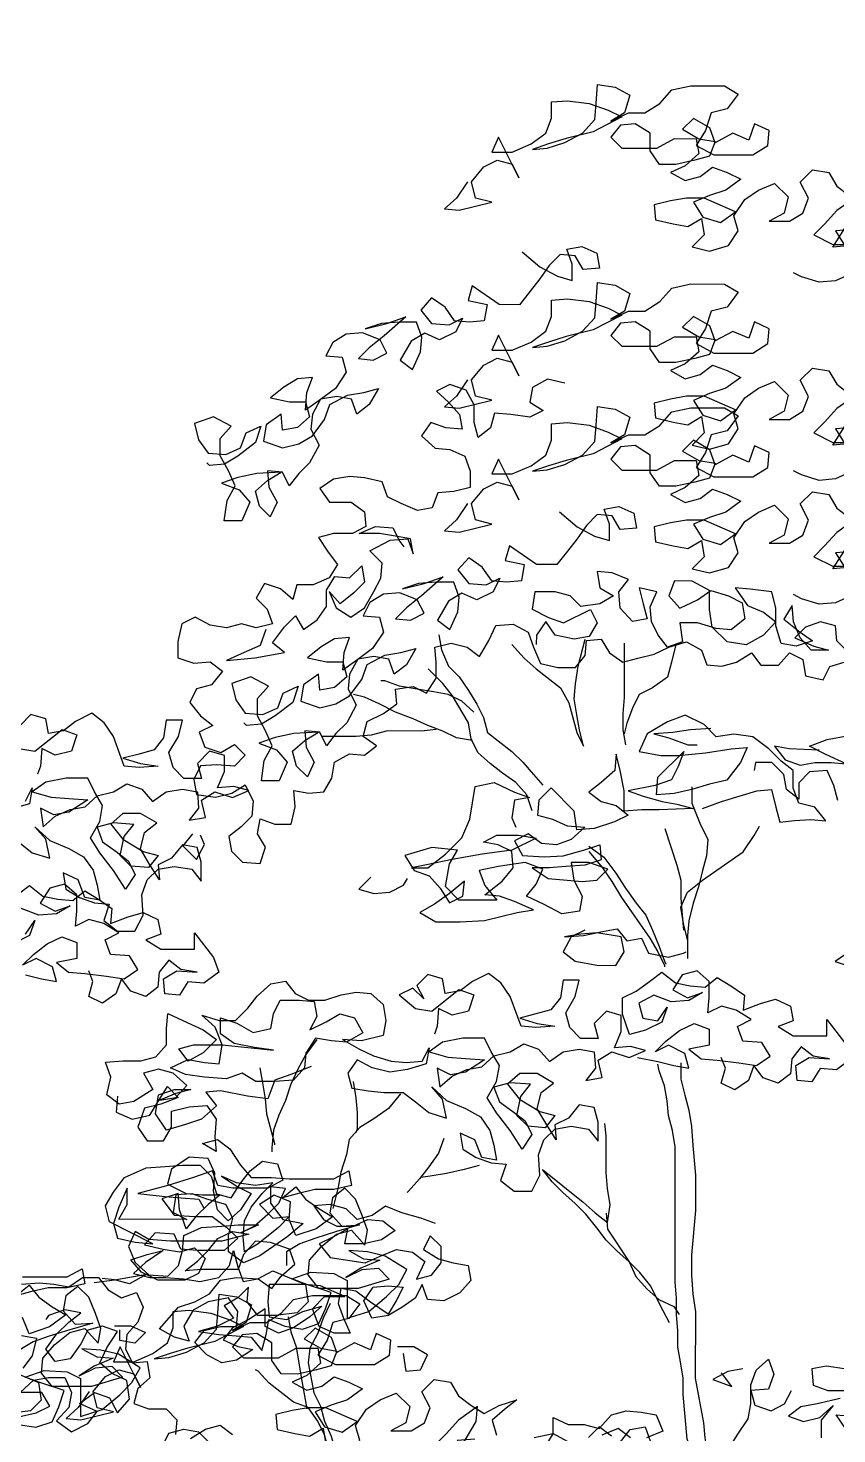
# Model space of a CAD drawing. Header units: inches. Extents: x 350994 to 353538, y 1581369 to 1583842.
# Drawn here: x 351499.309 to 351500.282, y 1583583.236 to 1583584.928 of the extents above; entities that cross this region are included whole.
import ezdxf

# ---------------------------------------------------------------- set-up
doc = ezdxf.new("R2010")
doc.units = ezdxf.units.IN
doc.header["$MEASUREMENT"] = 0
doc.linetypes.add('1', pattern=[0])
doc.layers.add('FOREST', color=96, linetype='Continuous')
doc.layers.add('TREE', color=81, linetype='1')

# ---------------------------------------------------------------- blocks, each defined once
blk = doc.blocks.new('TREE_4')
at = {"color": 94}
for points in [[(-470, 8776.1), (-493.2, 8741.5), (-519.3, 8718.4), (-487.5, 8715.4), (-418, 8732.7), (-452.7, 8741.4), (-461.4, 8776.1), (-435.3, 8807.9), (-406.4, 8822.4), (-374.6, 8813.6), (-360.2, 8784.7), (-403.5, 8871.5), (-417.9, 8839.7), (-374.6, 8839.7), (-334.1, 8857), (-302.3, 8880.1), (-290.7, 8911.9), (-290.6, 8946.6), (-255.9, 8949.4), (-209.7, 8943.6), (-169.2, 8929.1), (-140.3, 8914.6), (-201.1, 8882.9), (-258.9, 8868.5), (-296.5, 8856.9), (-331.2, 8845.4), (-299.4, 8848.3), (-261.8, 8859.8), (-224.2, 8880), (-198.1, 8908.9), (-195.2, 8943.6), (-192.3, 8984.1), (-154.7, 8978.3), (-122.9, 8960.9), (-134.5, 8923.3), (-163.5, 8906), (-125.8, 8923.3), (-91.2, 8923.3), (-59.3, 8943.5), (-33.3, 8972.4), (7.2, 8981), (79.5, 8980.9), (108.4, 8963.6), (85.2, 8931.8), (50.5, 8923.1), (38.9, 8885.6), (18.7, 8853.8), (56.2, 8833.5), (140.1, 8833.4), (171.9, 8853.6), (174.8, 8885.4), (143, 8899.9), (131.4, 8865.2), (96.7, 8879.7), (59.1, 8859.5), (47.6, 8891.3), (12.9, 8911.6), (-10.2, 8888.5), (24.4, 8868.2), (59.1, 8862.4), (47.5, 8830.6), (15.7, 8822), (-24.8, 8813.3), (-59.4, 8813.4), (-79.7, 8842.3), (-79.6, 8879.9), (-111.4, 8900.1), (-143.2, 8897.3), (-163.5, 8871.3), (-140.4, 8848.1), (-65.2, 8848.1), (-27.6, 8868.3), (18.7, 8868.2), (24.4, 8836.4), (-4.5, 8810.4), (-36.3, 8796), (-4.5, 8778.6), (27.3, 8787.3), (53.3, 8807.5), (85.1, 8795.9), (114, 8781.4), (82.2, 8758.3), (47.5, 8746.8), (12.8, 8732.3), (33, 8700.5), (70.5, 8688.9), (102.4, 8712), (35.9, 8741), (-1.7, 8741), (-36.4, 8735.3), (-71.1, 8726.6), (-68.2, 8694.8), (-30.7, 8686.1), (1.1, 8680.3), (30.1, 8697.6), (35.8, 8662.9), (9.8, 8636.9), (47.4, 8628.2), (87.8, 8639.7), (108.1, 8671.5), (99.5, 8703.3), (122.6, 8738), (151.6, 8758.2), (186.3, 8772.7), (215.2, 8743.7), (206.5, 8709), (174.6, 8691.7), (218, 8691.7), (246.9, 8709), (258.5, 8740.8), (241.2, 8775.5), (267.3, 8801.5), (301.9, 8795.7), (319.3, 8766.8), (345.3, 8746.5), (374.2, 8729.1), (406, 8746.4), (443.6, 8758), (417.5, 8737.7), (391.5, 8714.6), (400.1, 8682.8)], [(501.3, 8653.8), (521.6, 8685.6), (521.6, 8720.3), (553.4, 8705.8), (588.1, 8705.8), (619.9, 8697.1), (645.9, 8726), (677.8, 8734.6), (709.6, 8731.7), (741.4, 8725.9), (755.8, 8691.2), (721.1, 8676.8)], [(686.4, 8676.8), (660.4, 8697), (625.7, 8682.6)], [(353.9, 8674.2), (316.3, 8671.3), (336.5, 8639.5)], [(342.3, 8639.5), (310.5, 8636.7), (336.5, 8677.1), (356.8, 8711.8), (359.7, 8743.6), (319.2, 8714.7), (293.2, 8685.8), (270, 8662.7), (310.5, 8642.4), (345.2, 8642.4)], [(348, 8578.8), (316.2, 8564.4), (281.5, 8561.5), (243.9, 8573.1), (226.6, 8581.8)], [(-352.9, 8626.4), (-315.4, 8594.5), (-277.8, 8574.3), (-246, 8565.6), (-246, 8600.3), (-257.5, 8632.1), (-225.7, 8637.8), (-193.9, 8623.3), (-188.2, 8591.5), (-222.9, 8588.7), (-240.2, 8617.6), (-272, 8620.5), (-295.1, 8597.4), (-315.4, 8568.5), (-335.7, 8542.5), (-358.8, 8513.6), (-402.2, 8513.7), (-460, 8554.2), (-468.7, 8522.4), (-428.2, 8513.7), (-434, 8479), (-465.8, 8476.1), (-497.6, 8479), (-517.8, 8508), (-546.7, 8528.2), (-569.9, 8502.2), (-546.8, 8473.3), (-509.2, 8470.4), (-480.3, 8484.8), (-494.8, 8455.9), (-529.5, 8438.6), (-561.3, 8453.1), (-590.2, 8435.8), (-613.4, 8395.3), (-587.4, 8375), (-570, 8412.6), (-567.1, 8444.4), (-578.6, 8476.2), (-616.2, 8476.3), (-653.8, 8473.4), (-688.5, 8461.9), (-642.2, 8473.4), (-601.7, 8487.8), (-648, 8447.4), (-679.8, 8421.4), (-703, 8398.3), (-671.2, 8395.4), (-642.3, 8409.8), (-656.7, 8438.7), (-694.3, 8453.2), (-729, 8450.3), (-757.9, 8433), (-772.4, 8404.1), (-737.7, 8401.2), (-729, 8369.4), (-752.2, 8334.7), (-786.9, 8308.7), (-815.9, 8288.5), (-812.9, 8326.1), (-801.3, 8357.9), (-833.1, 8355), (-862.1, 8337.7), (-891, 8314.6), (-850.5, 8305.9), (-815.8, 8305.9), (-807.2, 8274.1), (-833.2, 8250.9), (-865, 8245.2), (-867.9, 8279.9), (-899.7, 8256.8), (-905.5, 8222.1), (-865.1, 8207.6), (-830.4, 8216.2), (-801.4, 8233.6), (-775.4, 8268.2), (-763.8, 8300), (-726.2, 8320.2), (-691.5, 8326), (-659.7, 8334.6), (-680, 8300), (-706, 8279.7), (-717.5, 8311.6), (-749.3, 8317.4), (-784, 8311.6), (-801.4, 8279.8), (-804.3, 8248), (-787, 8213.3), (-807.3, 8175.7), (-830.4, 8152.6), (-850.7, 8126.6), (-865.1, 8155.6), (-896.9, 8158.5), (-894.1, 8123.8), (-876.8, 8092), (-891.2, 8060.2), (-914.3, 8083.3), (-923, 8115.1), (-896.9, 8138.2), (-868, 8155.6), (-920.1, 8152.7), (-960.6, 8144.1), (-995.3, 8132.5), (-957.7, 8118.1), (-934.6, 8092), (-952, 8051.6), (-989.5, 8051.6), (-983.7, 8095), (-966.3, 8126.7), (-980.8, 8158.6), (-998.1, 8190.4), (-998.1, 8228), (-974.9, 8254), (-1012.5, 8274.2), (-1053, 8259.8), (-1044.3, 8225.1), (-1024.1, 8196.2), (-986.5, 8193.3), (-954.7, 8207.7), (-943.1, 8239.5), (-911.3, 8253.9), (-922.9, 8219.2), (-960.5, 8190.3), (-989.4, 8173), (-1021.2, 8170.2), (-1027, 8175.9)], [(-470, 8353), (-493.2, 8318.3), (-519.3, 8295.2), (-487.5, 8292.3), (-418, 8309.5), (-452.7, 8318.2), (-461.4, 8352.9), (-435.3, 8384.7), (-406.4, 8399.2), (-374.6, 8390.5), (-360.2, 8361.5), (-403.5, 8448.3), (-417.9, 8416.5), (-374.6, 8416.5), (-334.1, 8433.8), (-302.3, 8456.9), (-290.7, 8488.7), (-290.6, 8523.4), (-255.9, 8526.2), (-209.7, 8520.4), (-169.2, 8505.9), (-140.3, 8491.4), (-201.1, 8459.7), (-258.9, 8445.3), (-296.5, 8433.8), (-331.2, 8422.2), (-299.4, 8425.1), (-261.8, 8436.6), (-224.2, 8456.8), (-198.1, 8485.7), (-195.2, 8520.4), (-192.3, 8560.9), (-154.7, 8555.1), (-122.9, 8537.7), (-134.5, 8500.1), (-163.5, 8482.8), (-125.8, 8500.1), (-91.2, 8500.1), (-59.3, 8520.3), (-33.3, 8549.2), (7.2, 8557.8), (79.5, 8557.7), (108.4, 8540.4), (85.2, 8508.6), (50.5, 8499.9), (38.9, 8462.4), (18.7, 8430.6), (56.2, 8410.3), (140.1, 8410.2), (171.9, 8430.4), (174.8, 8462.2), (143, 8476.7), (131.4, 8442), (96.7, 8456.5), (59.1, 8436.3), (47.6, 8468.1), (12.9, 8488.4), (-10.2, 8465.3), (24.4, 8445), (59.1, 8439.2), (47.5, 8407.4), (15.7, 8398.8), (-24.8, 8390.1), (-59.4, 8390.2), (-79.7, 8419.1), (-79.6, 8456.7), (-111.4, 8477), (-143.2, 8474.1), (-163.5, 8448.1), (-140.4, 8424.9), (-65.2, 8424.9), (-27.6, 8445.1), (18.7, 8445), (24.4, 8413.2), (-4.5, 8387.2), (-36.3, 8372.8), (-4.5, 8355.4), (27.3, 8364.1), (53.3, 8384.3), (85.1, 8372.7), (114, 8358.2), (82.2, 8335.1), (47.5, 8323.6), (12.8, 8309.1), (33, 8277.3), (70.5, 8265.7), (102.4, 8288.8), (35.9, 8317.8), (-1.7, 8317.8), (-36.4, 8312.1), (-71.1, 8303.4), (-68.2, 8271.6), (-30.7, 8262.9), (1.1, 8257.1), (30.1, 8274.4), (35.8, 8239.7), (9.8, 8213.7), (47.4, 8205), (87.8, 8216.6), (108.1, 8248.3), (99.5, 8280.2), (122.6, 8314.8), (151.6, 8335), (186.3, 8349.5), (215.2, 8320.5), (206.5, 8285.8), (174.6, 8268.5), (218, 8268.5), (246.9, 8285.8), (258.5, 8317.6), (241.2, 8352.3), (267.3, 8378.3), (301.9, 8372.5), (319.3, 8343.6), (345.3, 8323.3)], [(353.9, 8251), (316.3, 8248.1), (336.5, 8216.3)], [(342.3, 8216.3), (310.5, 8213.5), (336.5, 8253.9)], [(359.7, 8320.4), (319.2, 8291.5), (293.2, 8262.6), (270, 8239.5), (310.5, 8219.2), (345.2, 8219.2)], [(348, 8155.6), (316.2, 8141.2), (281.5, 8138.3), (243.9, 8149.9), (226.6, 8158.6)], [(-261.6, 8345.6), (-299.2, 8354.3), (-331, 8337), (-336.9, 8305.2), (-308, 8287.8), (-336.9, 8273.4), (-377.4, 8279.2), (-412, 8282.1), (-420.7, 8250.3), (-446.8, 8230.1), (-455.4, 8261.9), (-455.4, 8299.5), (-472.7, 8331.3), (-507.4, 8342.9), (-536.3, 8328.5), (-510.3, 8305.3), (-487.2, 8279.3), (-481.5, 8247.5), (-516.2, 8250.4), (-548, 8262), (-568.2, 8233.1), (-539.3, 8207.1), (-507.5, 8204.1), (-475.7, 8189.7), (-464.2, 8157.8), (-464.2, 8123.2), (-498.9, 8114.5), (-533.6, 8111.7), (-545.2, 8079.9), (-577, 8074.1), (-611.7, 8088.6), (-640.6, 8103.1), (-652.2, 8134.9), (-689.7, 8143.6), (-721.5, 8146.5), (-756.2, 8140.8), (-785.2, 8120.6), (-765, 8091.6), (-718.7, 8091.6), (-689.8, 8071.3), (-686.9, 8039.5), (-715.9, 8025.1), (-756.3, 8025.1), (-788.2, 8016.5), (-767.9, 7984.6), (-747.7, 7958.6), (-765.1, 7929.7), (-799.8, 7915.3), (-834.5, 7915.3), (-843.2, 7883.5), (-869.2, 7906.7), (-903.9, 7918.3), (-921.3, 7886.5), (-898.2, 7863.3), (-886.6, 7831.5), (-921.3, 7822.9), (-953.1, 7831.6), (-984.9, 7822.9), (-1019.6, 7828.7), (-1051.4, 7846.1), (-1080.3, 7831.7), (-1089.1, 7794.1), (-1089.1, 7759.4), (-1054.4, 7747.8), (-1019.7, 7750.7), (-993.7, 7730.4), (-1016.9, 7701.5), (-1048.7, 7692.9), (-1063.2, 7664), (-1040, 7635), (-1014, 7614.8), (-1043, 7600.4), (-1031.4, 7568.5), (-996.8, 7556.9), (-967.8, 7574.3), (-944.7, 7551.1), (-967.9, 7528), (-1005.4, 7530.9), (-1040.1, 7528.1), (-1054.6, 7499.2), (-1048.9, 7467.4), (-1008.4, 7461.5), (-973.7, 7470.2), (-944.8, 7487.5), (-927.5, 7452.8), (-930.4, 7421), (-953.5, 7397.9), (-979.6, 7377.7), (-973.8, 7345.9), (-950.7, 7322.7), (-913.1, 7319.8), (-901.5, 7354.5), (-918.8, 7383.4), (-913, 7415.2), (-881.2, 7403.6), (-846.5, 7403.6), (-837.8, 7441.1), (-840.7, 7475.8), (-808.9, 7470), (-777.1, 7472.9), (-759.7, 7501.8), (-753.9, 7536.5), (-722.1, 7553.8), (-690.3, 7550.9), (-664.2, 7571.1), (-693.1, 7591.4), (-684.4, 7623.2), (-649.7, 7640.5), (-620.8, 7660.7), (-623.6, 7692.5), (-586.1, 7698.2), (-557.2, 7683.8), (-536.9, 7715.5), (-536.9, 7750.2), (-539.7, 7782), (-505, 7790.7), (-470.3, 7782), (-444.3, 7761.7), (-424.1, 7796.4), (-409.6, 7828.2), (-372, 7831), (-340.2, 7813.7), (-328.7, 7781.9), (-314.2, 7747.1), (-276.7, 7738.4), (-239.1, 7738.4), (-218.8, 7764.4), (-215.9, 7796.2), (-184.1, 7799.1), (-166.8, 7770.1), (-137.9, 7749.9), (-106, 7758.5), (-71.3, 7767.2), (-39.5, 7781.6), (-1.9, 7793.1), (29.9, 7775.7), (41.4, 7743.9), (73.2, 7741), (105, 7749.7), (136.8, 7769.9), (157, 7743.8), (194.6, 7743.8), (217.8, 7769.8), (246.7, 7755.3), (252.4, 7720.6), (290, 7711.9), (304.5, 7740.8), (342.1, 7752.3)], [(342.1, 7772.6), (319, 7795.7), (316.1, 7827.5), (284.4, 7836.2), (252.5, 7824.7), (229.4, 7801.6), (269.8, 7784.2), (301.6, 7775.5), (264.1, 7775.5), (240.9, 7801.6), (226.5, 7836.3), (223.7, 7871), (206.3, 7842.1), (238.1, 7816), (267, 7795.8), (232.3, 7784.2), (200.5, 7790), (188.9, 7827.6), (189, 7865.2), (180.3, 7899.9), (134.1, 7905.8), (102.3, 7908.7), (128.3, 7871.1), (162.9, 7856.6), (188.9, 7836.3), (162.9, 7807.4), (125.3, 7787.2), (84.8, 7793), (53, 7824.9), (47.3, 7862.5), (47.3, 7902.9), (9.8, 7923.2), (-27.8, 7923.3), (-39.4, 7891.5), (-16.3, 7865.4), (21.3, 7882.7), (50.2, 7902.9), (87.8, 7891.3), (116.7, 7876.9), (122.4, 7842.2), (93.5, 7819.1), (61.7, 7822), (21.2, 7833.6), (-16.3, 7833.6), (-10.6, 7793.1), (-42.4, 7781.6), (-62.6, 7807.6), (-77.1, 7836.6), (-79.9, 7868.4), (-65.4, 7900.2), (-103, 7908.9), (-94.4, 7874.2), (-85.7, 7842.3), (-117.5, 7836.6), (-143.5, 7865.5), (-146.4, 7900.2), (-126.1, 7926.2), (-160.8, 7940.7), (-192.6, 7943.6), (-186.9, 7908.9), (-158, 7891.6), (-186.9, 7874.2), (-227.4, 7868.5), (-250.5, 7891.7), (-282.3, 7900.4), (-325.7, 7900.4), (-331.5, 7862.8), (-296.8, 7845.4), (-265, 7833.8), (-207.1, 7862.7), (-192.7, 7833.8), (-210.1, 7804.9), (-241.9, 7799.1), (-282.4, 7807.8), (-302.6, 7836.8), (-322.8, 7807.9), (-322.9, 7787.6)], [(-470, 8088.5), (-493.2, 8053.8), (-519.3, 8030.7), (-487.5, 8027.8), (-418, 8045), (-452.7, 8053.8), (-461.4, 8088.5), (-435.3, 8120.2), (-406.4, 8134.7), (-374.6, 8126), (-360.2, 8097), (-403.5, 8183.8), (-417.9, 8152), (-374.6, 8152), (-334.1, 8169.3), (-302.3, 8192.4), (-290.7, 8224.2), (-290.6, 8258.9), (-255.9, 8261.7), (-209.7, 8255.9), (-169.2, 8241.4), (-140.3, 8226.9), (-201.1, 8195.2), (-258.9, 8180.8), (-296.5, 8169.3), (-331.2, 8157.7), (-299.4, 8160.6), (-261.8, 8172.1), (-224.2, 8192.3), (-198.1, 8221.2), (-195.2, 8255.9), (-192.3, 8296.4), (-154.7, 8290.6), (-122.9, 8273.2), (-134.5, 8235.6), (-163.5, 8218.3), (-125.8, 8235.6), (-91.2, 8235.6), (-59.3, 8255.8), (-33.3, 8284.7), (7.2, 8293.3), (79.5, 8293.2), (108.4, 8275.9), (85.2, 8244.1), (50.5, 8235.4), (38.9, 8197.9), (18.7, 8166.1), (56.2, 8145.8), (140.1, 8145.7), (171.9, 8165.9), (174.8, 8197.7), (143, 8212.2), (131.4, 8177.5), (96.7, 8192), (59.1, 8171.8), (47.6, 8203.6), (12.9, 8223.9), (-10.2, 8200.8), (24.4, 8180.5), (59.1, 8174.7), (47.5, 8142.9), (15.7, 8134.3), (-24.8, 8125.6), (-59.4, 8125.7), (-79.7, 8154.6), (-79.6, 8192.2), (-111.4, 8212.5), (-143.2, 8209.6), (-163.5, 8183.6), (-140.4, 8160.4), (-65.2, 8160.4), (-27.6, 8180.6), (18.7, 8180.5), (24.4, 8148.7), (-4.5, 8122.7), (-36.3, 8108.3), (-4.5, 8090.9), (27.3, 8099.6), (53.3, 8119.8), (85.1, 8108.2), (114, 8093.7), (82.2, 8070.6), (47.5, 8059.1), (12.8, 8044.7), (33, 8012.8), (70.5, 8001.2), (102.4, 8024.3), (35.9, 8053.3), (-1.7, 8053.3), (-36.4, 8047.6), (-71.1, 8038.9), (-68.2, 8007.1), (-30.7, 7998.4), (1.1, 7992.6), (30.1, 8009.9), (35.8, 7975.2), (9.8, 7949.2), (47.4, 7940.5), (87.8, 7952.1), (108.1, 7983.8), (99.5, 8015.7), (122.6, 8050.3), (151.6, 8070.5), (186.3, 8085), (215.2, 8056), (206.5, 8021.3), (174.6, 8004), (218, 8004), (246.9, 8021.3), (258.5, 8053.1), (241.2, 8087.8), (267.3, 8113.8), (301.9, 8108), (319.3, 8079.1), (345.3, 8058.8)], [(353.9, 7986.5), (316.3, 7983.7), (336.5, 7951.8)], [(342.3, 7951.8), (310.5, 7949), (336.5, 7989.4)], [(359.7, 8055.9), (319.2, 8027), (293.2, 7998.1), (270, 7975), (310.5, 7954.7), (345.2, 7954.7)], [(348, 7891.1), (316.2, 7876.7), (281.5, 7873.8), (243.9, 7885.4), (226.6, 7894.1)], [(1207.1, 8114.9), (1204.1, 8080.2), (1238.8, 8065.7), (1276.4, 8074.4), (1293.8, 8103.3), (1314.1, 8135.1), (1337.2, 8111.9), (1299.6, 8097.5), (1264.9, 8088.8), (1250.4, 8048.4), (1270.6, 8019.4), (1305.3, 8019.4), (1322.6, 8048.3), (1322.7, 8083), (1360.3, 8091.6), (1397.9, 8094.5), (1418.1, 8065.6), (1415.1, 8028), (1418, 7996.2), (1389.1, 8013.6), (1420.9, 8022.2), (1446.9, 8001.9), (1470, 7967.2), (1493.1, 7941.2), (1536.5, 7941.1), (1574.1, 7938.2), (1669.5, 7938.1), (1701.3, 7955.4), (1707.1, 7923.6), (1669.5, 7915), (1629, 7915), (1591.4, 7906.4), (1559.6, 7897.7), (1588.5, 7920.8), (1608.7, 7894.8), (1637.6, 7874.5), (1666.5, 7857.2), (1631.8, 7831.2), (1588.4, 7816.8), (1574, 7851.5), (1576.9, 7889.1), (1542.3, 7903.5), (1510.4, 7883.3), (1539.3, 7854.4), (1574, 7857.3), (1550.9, 7834.1), (1507.5, 7799.5), (1478.5, 7782.2), (1475.7, 7814), (1478.6, 7848.7), (1493.1, 7877.6), (1516.2, 7906.5), (1539.4, 7929.6), (1501.8, 7923.8), (1461.3, 7929.6), (1429.5, 7944.1), (1464.2, 7921), (1493.1, 7906.5), (1469.9, 7871.8), (1443.9, 7848.7), (1420.8, 7871.8), (1412.2, 7912.3), (1415.1, 7949.9), (1400.7, 7981.7), (1360.2, 7984.7), (1322.6, 7958.7), (1313.9, 7926.9), (1354.3, 7906.6), (1389, 7903.7), (1426.6, 7903.6), (1400.6, 7883.4), (1374.5, 7857.4), (1354.3, 7831.4), (1339.8, 7871.9), (1337, 7906.6), (1302.3, 7895.1), (1328.3, 7860.4), (1371.6, 7857.4), (1409.2, 7857.4), (1441, 7834.2), (1464.1, 7811.1), (1435.2, 7785.1), (1377.3, 7785.1), (1342.6, 7788.1), (1328.2, 7819.9), (1287.7, 7822.8), (1264.6, 7796.8), (1305.1, 7788.1), (1339.8, 7782.3), (1371.6, 7790.9), (1394.7, 7767.8), (1380.2, 7736), (1351.3, 7721.6), (1293.4, 7721.6), (1258.8, 7739), (1235.6, 7765), (1270.4, 7776.6), (1305.1, 7785.2), (1267.4, 7759.2), (1241.4, 7736.1), (1276.1, 7727.4), (1310.8, 7727.4), (1348.4, 7724.5), (1383.1, 7718.6), (1423.5, 7727.3), (1446.7, 7753.3), (1455.4, 7785.1), (1464, 7750.4), (1475.6, 7718.6), (1507.4, 7724.3), (1539.2, 7741.6), (1608.6, 7712.7), (1614.3, 7675.1), (1591.2, 7652), (1544.9, 7646.2), (1507.3, 7646.2), (1484.2, 7675.2), (1487.1, 7707), (1464, 7683.9), (1435.1, 7666.6), (1455.3, 7640.5), (1420.6, 7623.2), (1380.1, 7611.7), (1423.4, 7605.8), (1461, 7602.9), (1492.8, 7600), (1515.9, 7571.1), (1524.6, 7605.8), (1530.4, 7637.6), (1565.1, 7623.1), (1602.7, 7617.2), (1637.4, 7628.8), (1651.9, 7660.6), (1663.5, 7695.3), (1611.5, 7712.7), (1579.7, 7724.2), (1620.2, 7738.7), (1669.3, 7735.7), (1698.2, 7721.2), (1698.1, 7640.3), (1744.4, 7654.7), (1782, 7686.5), (1808.1, 7712.5), (1825.5, 7744.3), (1779.2, 7773.2), (1741.6, 7781.9), (1701.2, 7784.9), (1733, 7767.5), (1767.6, 7764.6), (1727.2, 7747.2), (1695.3, 7727), (1730, 7744.3), (1764.7, 7747.2), (1787.8, 7724.1), (1721.3, 7703.9), (1637.5, 7704), (1614.4, 7732.9), (1617.3, 7764.7), (1643.3, 7793.6), (1675.2, 7819.6), (1707, 7828.2), (1735.9, 7796.4), (1741.7, 7828.2), (1730.1, 7860), (1715.7, 7894.7), (1692.6, 7917.9), (1666.6, 7897.6), (1660.8, 7865.8), (1686.8, 7836.9), (1724.3, 7839.8), (1675.2, 7825.4), (1628.9, 7810.9), (1597.1, 7799.4), (1568.2, 7782.1), (1568.1, 7753.2)], [(-273.5, 8070.9), (-235.9, 8039.1), (-198.3, 8018.8), (-166.5, 8010.1), (-166.5, 8044.8), (-178, 8076.6), (-146.2, 8082.4), (-114.4, 8067.9), (-108.7, 8036.1), (-143.4, 8033.2), (-160.7, 8062.2), (-192.5, 8065.1), (-215.7, 8042), (-235.9, 8013.1), (-256.2, 7987.1), (-279.3, 7958.2), (-322.7, 7958.2), (-380.5, 7998.7), (-389.2, 7967), (-348.7, 7958.2), (-354.5, 7923.6), (-386.4, 7920.7), (-418.2, 7923.6), (-438.4, 7952.5), (-467.3, 7972.8), (-490.4, 7946.8), (-467.3, 7917.9), (-429.7, 7914.9), (-400.8, 7929.4), (-415.3, 7900.5), (-450, 7883.2), (-481.8, 7897.6), (-510.7, 7880.3), (-533.9, 7839.9), (-507.9, 7819.6), (-490.5, 7857.2), (-487.6, 7889), (-499.1, 7920.8), (-536.7, 7920.8), (-574.3, 7918), (-609, 7906.4), (-562.7, 7918), (-522.2, 7932.4), (-568.5, 7891.9), (-600.4, 7866), (-623.5, 7842.8), (-591.7, 7839.9), (-562.8, 7854.4), (-577.2, 7883.3), (-614.8, 7897.8), (-649.5, 7894.9), (-678.4, 7877.6), (-692.9, 7848.7), (-658.2, 7845.8), (-649.6, 7814), (-672.7, 7779.3), (-707.4, 7753.3), (-736.4, 7733.1), (-733.4, 7770.7), (-721.9, 7802.5), (-753.7, 7799.6), (-782.6, 7782.3), (-811.5, 7759.2), (-771.1, 7750.5), (-736.4, 7750.4), (-727.7, 7718.6), (-753.8, 7695.5), (-785.6, 7689.8), (-788.4, 7724.4), (-820.3, 7701.3), (-826.1, 7666.7), (-785.6, 7652.2), (-750.9, 7660.8), (-722, 7678.1), (-695.9, 7712.8), (-684.3, 7744.6), (-646.7, 7764.8), (-612, 7770.5), (-580.2, 7779.2), (-600.5, 7744.5), (-626.5, 7724.3), (-638, 7756.1), (-669.8, 7761.9), (-704.5, 7756.2), (-721.9, 7724.4), (-724.8, 7692.6), (-707.5, 7657.9), (-727.8, 7620.3), (-751, 7597.2), (-771.2, 7571.2), (-785.6, 7600.1), (-817.4, 7603), (-814.6, 7568.3), (-797.3, 7536.5), (-811.8, 7504.7), (-834.9, 7527.9), (-843.5, 7559.7), (-817.5, 7582.8), (-788.5, 7600.1), (-840.6, 7597.3), (-881.1, 7588.6), (-915.8, 7577.1), (-878.2, 7562.6), (-855.1, 7536.6), (-872.5, 7496.1), (-910.1, 7496.1), (-904.2, 7539.5), (-886.9, 7571.3), (-901.3, 7603.1), (-918.6, 7634.9), (-918.6, 7672.5), (-895.4, 7698.5), (-933, 7718.8), (-973.5, 7704.4), (-964.8, 7669.7), (-944.6, 7640.7), (-907, 7637.8), (-875.2, 7652.2), (-863.6, 7684), (-831.8, 7698.5), (-843.4, 7663.8), (-881, 7634.9), (-910, 7617.6), (-941.8, 7614.7), (-947.5, 7620.5)], [(-901.1, 7820), (-912.7, 7785.3), (-953.2, 7768), (-985, 7753.5), (-924.3, 7759.3), (-860.7, 7770.8), (-886.7, 7791), (-860.6, 7825.7), (-837.5, 7848.8), (-820.1, 7819.9), (-791.2, 7840.1), (-770.9, 7869), (-770.9, 7903.7), (-753.5, 7932.6), (-721.7, 7929.7), (-695.7, 7955.7), (-689.9, 7921), (-713.1, 7897.9), (-742, 7874.8), (-765.1, 7900.8), (-750.7, 7866.1), (-718.9, 7845.8), (-690, 7866), (-669.7, 7900.7), (-655.2, 7929.6), (-652.3, 7961.4), (-678.3, 7987.5), (-634.9, 8010.5), (-597.3, 8013.4), (-585.8, 7981.6), (-591.6, 8013.4), (-623.4, 8019.2), (-658, 8025), (-701.4, 8025.1), (-666.7, 8039.5), (-629.1, 8036.6), (-614.7, 8007.6), (-606, 7996.1)], [(1004.2, 7728.6), (1099.6, 7728.5), (1131.4, 7745.8), (1137.2, 7714), (1099.6, 7705.4), (1059.1, 7705.4), (1021.5, 7696.8), (989.7, 7688.1), (1018.6, 7711.2), (1038.8, 7685.2), (1067.7, 7664.9), (1096.6, 7647.5), (1061.9, 7621.6), (1018.5, 7607.1), (1004.1, 7641.9)], [(969.3, 7532), (1038.7, 7503), (1044.4, 7465.4), (1021.3, 7442.3), (975, 7436.6)], [(995.2, 7413.4), (1032.8, 7407.6), (1067.5, 7419.2), (1082, 7451), (1093.6, 7485.6), (1041.6, 7503), (1009.8, 7514.6), (1050.3, 7529), (1099.4, 7526.1), (1128.3, 7511.6), (1128.2, 7430.7), (1174.5, 7445.1), (1212.1, 7476.9), (1238.2, 7502.9), (1255.6, 7534.6), (1209.3, 7563.6), (1171.7, 7572.3), (1131.3, 7575.2), (1163.1, 7557.9), (1197.7, 7554.9), (1157.3, 7537.6), (1125.4, 7517.4), (1160.1, 7534.7), (1194.8, 7537.6), (1217.9, 7514.4), (1151.4, 7494.3), (1067.6, 7494.3), (1044.5, 7523.3), (1047.4, 7555.1), (1073.4, 7584), (1105.3, 7610), (1137.1, 7618.6), (1166, 7586.8), (1171.8, 7618.6), (1160.2, 7650.4), (1145.8, 7685.1), (1122.7, 7708.2), (1096.7, 7688), (1090.9, 7656.2), (1116.9, 7627.3), (1154.4, 7630.1), (1105.3, 7615.7), (1059, 7601.3), (1027.2, 7589.8), (998.3, 7572.5)], [(-531, 7808.1), (-525.3, 7776.3), (-510.8, 7741.5), (-487.7, 7718.4), (-467.5, 7689.5), (-450.2, 7660.5), (-435.8, 7631.6), (-427.1, 7599.8), (-375.1, 7559.3), (-352, 7536.1), (-328.9, 7510.1), (-308.7, 7486.9)], [(-374.9, 7787.7), (-348.9, 7758.7), (-322.9, 7735.6), (-270.9, 7695.1), (-253.6, 7663.2), (-236.3, 7599.6), (-221.9, 7570.7), (-230.5, 7605.4), (-236.3, 7637.2), (-242, 7671.9), (-239.1, 7703.7), (-233.3, 7741.3), (-218.8, 7799.1)], [(-134.9, 7790.4), (-135, 7674.7), (-138, 7640), (-138, 7605.3), (-132.2, 7573.5)], [(-25.1, 7787.4), (-33.8, 7749.8), (-42.5, 7718), (-74.3, 7694.9), (-103.2, 7680.5), (-117.7, 7651.6), (-129.3, 7619.8), (-135.1, 7596.6)], [(-331.9, 7432), (-343.4, 7466.7), (-366.5, 7492.8), (-395.4, 7513), (-421.4, 7533.3), (-447.4, 7556.4), (-461.8, 7585.4), (-467.6, 7620.1), (-502.2, 7677.9), (-522.4, 7704), (-554.2, 7735.8)], [(1157.4, 7716.9), (1200.8, 7722.6), (1270.2, 7734.1), (1232.6, 7713.9), (1200.8, 7722.6), (1174.8, 7725.5)], [(-456, 7643.2), (-482, 7666.3), (-510.9, 7680.8), (-542.7, 7686.6), (-577.4, 7692.5), (-615, 7698.3), (-646.8, 7709.9), (-655.4, 7709.9)], [(-458.9, 7582.5), (-493.6, 7588.3), (-522.5, 7602.8), (-554.3, 7614.4), (-586.1, 7628.9), (-623.7, 7643.3), (-658.4, 7660.7), (-690.2, 7675.2), (-713.3, 7681)], [(-1414.3, 7452.8), (-1399.9, 7481.7), (-1405.7, 7447), (-1446.2, 7435.5)], [(-1428.9, 7366), (-1400, 7342.9), (-1362.4, 7331.3), (-1371, 7371.8), (-1394.1, 7397.8), (-1362.4, 7368.9), (-1321.9, 7351.5), (-1290.1, 7334.1), (-1269.9, 7305.2), (-1261.3, 7273.4), (-1255.5, 7241.6), (-1287.3, 7247.4), (-1301.7, 7285), (-1333.5, 7299.5), (-1327.8, 7264.8), (-1298.9, 7247.4), (-1267.1, 7235.8), (-1235.3, 7232.9), (-1246.9, 7198.2), (-1218, 7175), (-1180.4, 7175), (-1163, 7209.7), (-1165.9, 7253), (-1154.3, 7284.8), (-1131.1, 7307.9), (-1096.4, 7313.7), (-1058.8, 7307.9), (-1038.6, 7281.8), (-1038.6, 7322.3), (-1047.2, 7354.1), (-1079, 7359.9), (-1102.2, 7331.1), (-1131.1, 7316.6), (-1128.3, 7284.8), (-1148.5, 7316.6), (-1168.7, 7351.4), (-1160, 7386), (-1133.9, 7406.3), (-1168.6, 7426.5), (-1206.2, 7426.6), (-1232.2, 7403.5), (-1206.2, 7371.6), (-1162.9, 7345.6), (-1131.1, 7336.9), (-1151.4, 7310.9), (-1188.9, 7313.8), (-1212.1, 7336.9), (-1203.3, 7377.4), (-1183.1, 7403.4), (-1226.4, 7406.3), (-1261.1, 7397.7), (-1249.6, 7365.9), (-1220.7, 7345.6), (-1194.7, 7325.4), (-1180.3, 7296.4), (-1200.6, 7264.6), (-1226.5, 7305.1), (-1255.4, 7342.8), (-1275.6, 7374.6), (-1255.4, 7409.3), (-1249.5, 7443.9), (-1266.9, 7472.9), (-1281.3, 7501.8), (-1327.6, 7501.8), (-1370.9, 7493.2), (-1399.9, 7473), (-1359.4, 7461.4), (-1321.8, 7458.5), (-1281.3, 7455.5), (-1321.8, 7429.6), (-1353.6, 7423.8), (-1382.5, 7438.3), (-1376.8, 7397.8), (-1350.8, 7420.9), (-1318.9, 7435.3), (-1287.1, 7441.1), (-1261.1, 7464.2), (-1226.4, 7472.8), (-1197.5, 7490.2), (-1165.7, 7478.6), (-1142.6, 7452.5), (-1113.6, 7472.7), (-1078.9, 7478.5), (-1047.1, 7472.7), (-1044.3, 7438), (-1064.5, 7412), (-1029.8, 7417.7), (-1038.5, 7455.3), (-1009.5, 7472.6), (-972, 7461), (-937.3, 7475.5), (-969, 7484.2), (-1003.7, 7481.3), (-989.3, 7516), (-989.2, 7550.7), (-1021, 7559.4), (-1047.1, 7533.4), (-1038.4, 7501.6), (-1076, 7501.6), (-1099.1, 7524.8), (-1107.8, 7556.6), (-1087.5, 7591.3), (-1078.8, 7625.9), (-1113.5, 7626), (-1119.3, 7588.4), (-1139.6, 7562.4), (-1171.4, 7553.7), (-1206.1, 7545.1), (-1168.5, 7533.5), (-1130.9, 7527.7), (-1171.4, 7524.8), (-1203.2, 7527.8), (-1226.3, 7591.4), (-1246.5, 7620.3), (-1272.5, 7640.6), (-1307.2, 7623.3), (-1333.2, 7603), (-1365.1, 7597.3), (-1370.8, 7629.1), (-1402.6, 7637.8), (-1425.8, 7614.7)], [(-1428.7, 7565.5), (-1394, 7559.7), (-1336.1, 7605.9), (-1304.3, 7594.3), (-1315.9, 7559.7), (-1350.6, 7551), (-1379.5, 7565.5), (-1382.5, 7527.9), (-1388.3, 7510.6)], [(32.4, 7437.5), (72.9, 7451.9), (148.1, 7474.9), (179.9, 7477.8), (188.6, 7440.2), (197.2, 7408.4), (229, 7411.3), (263.7, 7414.1), (295.5, 7411.2), (272.4, 7440.1), (237.7, 7448.8), (226.2, 7480.7), (226.2, 7518.2), (200.2, 7538.5), (174.2, 7564.5), (139.6, 7590.6), (99.1, 7596.4), (61.5, 7590.7), (35.5, 7616.7), (-5, 7637), (-42.6, 7622.6), (-86, 7596.6), (-103.3, 7559), (-57.1, 7550.3), (-19.5, 7550.3), (38.3, 7556), (93.3, 7564.6), (128, 7567.5), (113.5, 7535.7), (84.5, 7498.1), (46.9, 7489.5), (9.3, 7478), (-28.2, 7469.3), (-65.8, 7466.5), (-62.9, 7504), (-7.9, 7558.9), (-19.5, 7527.1), (-34, 7498.2), (-68.7, 7486.7), (-126.5, 7475.2), (-94.8, 7463.6), (-54.3, 7452), (-22.5, 7446.2), (12.2, 7437.5), (-60.1, 7434.7), (-97.7, 7434.7), (-135.3, 7431.8), (-135.2, 7475.2), (-143.9, 7518.6), (-152.5, 7553.3), (-155.4, 7518.6), (-184.4, 7492.6), (-210.4, 7472.4), (-184.4, 7452.1), (-152.6, 7443.4), (-126.6, 7423.1), (-155.5, 7408.7), (-198.9, 7394.3), (-236.5, 7391.4), (-242.2, 7431.9), (-291.3, 7481.1), (-317.4, 7455.1), (-320.3, 7423.3), (-288.5, 7414.6), (-256.7, 7400.1), (-219.1, 7397.2), (-248.1, 7371.2), (-279.9, 7359.7), (-311.7, 7362.6), (-340.6, 7382.9), (-369.5, 7368.4), (-352.2, 7336.6), (-305.9, 7333.7), (-265.5, 7336.5), (-222.1, 7348.1), (-187.4, 7359.6), (-184.5, 7327.8), (-219.2, 7316.3), (-259.7, 7313.4), (-294.4, 7310.5), (-332, 7310.6), (-297.3, 7287.4), (-256.8, 7284.5), (-225, 7281.6), (-193.2, 7284.4), (-170.1, 7307.5), (-210.5, 7322), (-248.1, 7322.1), (-242.4, 7284.5), (-225.1, 7249.8), (-230.9, 7218), (-268.5, 7212.2), (-306, 7232.5), (-343.6, 7249.9), (-323.3, 7275.9), (-308.9, 7307.7), (-346.4, 7322.2), (-404.3, 7313.5), (-444.7, 7304.9), (-433.2, 7273.1), (-407.2, 7241.3), (-488.2, 7241.3), (-517.1, 7270.3), (-508.3, 7319.4), (-491, 7348.3), (-545.9, 7354.1), (-603.7, 7336.8), (-583.5, 7305), (-551.7, 7293.4), (-528.6, 7267.4), (-508.4, 7235.6), (-479.5, 7250), (-476.6, 7281.8), (-508.4, 7255.8), (-540.2, 7232.7), (-572, 7215.4), (-537.4, 7195.1), (-485.3, 7195.1), (-433.3, 7197.9), (-363.9, 7215.2), (-329.2, 7220.9), (-369.6, 7238.3), (-401.4, 7249.9), (-433.2, 7252.8), (-395.6, 7281.7), (-372.5, 7310.6), (-375.3, 7345.3), (-404.2, 7359.8), (-436, 7365.6), (-407.1, 7380), (-360.8, 7380), (-323.2, 7374.2), (-375.3, 7348.2), (-438.9, 7339.6), (-502.5, 7328.1), (-557.5, 7316.6), (-589.3, 7310.8), (-554.6, 7310.8), (-517, 7339.7), (-482.3, 7374.3), (-464.9, 7414.8), (-453.3, 7484.2), (-412.8, 7492.8), (-369.4, 7472.5), (-337.6, 7460.9), (-369.4, 7455.2), (-375.2, 7417.6), (-366.6, 7397.3)], [(-537, 7605.7), (-568.8, 7602.8), (-641.1, 7602.9), (-675.8, 7594.2), (-707.6, 7591.4), (-779.9, 7591.4)], [(49.9, 7608), (6.6, 7605.2), (-31, 7599.4), (-71.5, 7596.6), (-39.7, 7587.9), (0.8, 7573.4), (21, 7573.4)], [(281.2, 7561.6), (217.6, 7564.5), (185.8, 7570.3), (208.9, 7541.4), (240.7, 7529.8), (272.5, 7535.5), (307.2, 7535.5), (339, 7532.6), (295.7, 7552.9), (261, 7570.2), (298.6, 7584.7), (344.8, 7593.3)], [(321.6, 7454.5), (312.9, 7486.4), (298.5, 7518.2), (260.9, 7515.3), (237.8, 7492.2), (237.7, 7457.5), (211.7, 7477.8), (206, 7509.6), (180, 7535.6), (145.3, 7535.7), (142.4, 7518.3)], [(1200.7, 7624.3), (1235.4, 7624.3), (1267.2, 7609.8), (1244, 7586.7), (1212.2, 7592.5), (1212.3, 7615.6)], [(9.4, 7483.7), (9.3, 7449), (26.6, 7405.7), (43.9, 7370.9), (41, 7336.3), (32.3, 7304.5), (23.6, 7269.8), (12, 7235.1), (3.3, 7197.5), (0.4, 7165.7), (0.3, 7116.6)], [(-48.6, 7394.2), (-22.6, 7316.1), (-14, 7284.3), (-14, 7246.7), (-11.1, 7209.1), (-8.3, 7177.3)], [(0.4, 7157), (-8.3, 7191.7), (-14, 7226.4), (0.5, 7258.2), (32.3, 7284.2), (119.1, 7344.9), (142.3, 7379.5), (153.8, 7399.8)], [(-1057.6, 7383.5), (-1077.9, 7357.5), (-1049, 7328.6), (-1031.6, 7360.4), (-1040.3, 7380.6)], [(-210.5, 7356.7), (-178.7, 7333.6), (-152.7, 7298.8), (-132.5, 7267), (-109.4, 7235.2), (-89.2, 7209.2), (-74.8, 7177.3), (-60.3, 7142.6), (-48.8, 7110.8), (-45.9, 7105)], [(-210.5, 7345.2), (-181.6, 7310.4), (-161.4, 7281.5), (-141.2, 7246.8), (-80.6, 7160), (-63.3, 7131.1), (-48.8, 7102.1), (-48.8, 7099.3)], [(-1414.6, 7082), (-1379.9, 7073.3), (-1348.1, 7067.5), (-1356.8, 7099.3), (-1391.5, 7116.7), (-1420.4, 7102.3), (-1397.2, 7125.4), (-1368.3, 7148.5), (-1336.5, 7162.9), (-1304.7, 7151.3), (-1304.7, 7116.6), (-1348.1, 7108), (-1322.1, 7087.7), (-1287.4, 7084.8), (-1241.2, 7079), (-1203.6, 7073.2), (-1174.6, 7093.4), (-1192, 7122.3), (-1232.4, 7125.2), (-1244, 7157), (-1215, 7171.5), (-1246.8, 7191.7), (-1278.6, 7200.4), (-1307.6, 7186), (-1304.6, 7217.8), (-1304.6, 7252.5), (-1330.6, 7275.7), (-1362.4, 7267), (-1382.7, 7235.2), (-1350.9, 7217.9), (-1319.1, 7229.4), (-1348, 7212.1), (-1385.6, 7209.2), (-1423.2, 7223.7)], [(-1414.5, 7168.8), (-1394.3, 7197.7), (-1405.9, 7165.9), (-1440.6, 7148.5)], [(-1431.8, 7252.6), (-1405.8, 7272.8), (-1376.9, 7249.7), (-1345.1, 7243.9), (-1313.3, 7240.9), (-1287.2, 7261.2), (-1258.3, 7243.8), (-1229.5, 7223.5), (-1232.4, 7191.7), (-1194.8, 7206.1), (-1163, 7214.8), (-1131.2, 7200.3), (-1125.4, 7168.5), (-1157.2, 7157), (-1125.4, 7136.7), (-1053.2, 7136.6), (-1053.1, 7171.3), (-1012.7, 7119.2), (-1001.2, 7087.4), (-1033, 7064.3), (-1067.7, 7067.2), (-1085.1, 7038.3), (-1116.9, 7041.3), (-1119.7, 7073.1), (-1090.8, 7090.4), (-1047.4, 7087.5), (-1082.1, 7093.3), (-1108.1, 7113.5), (-1128.4, 7087.5), (-1131.3, 7055.7), (-1157.3, 7035.5), (-1189.1, 7047.1), (-1209.4, 7073.2), (-1220.9, 7041.4), (-1249.9, 7021.2), (-1278.8, 7035.6), (-1270.1, 7067.4), (-1278.7, 7090.6)], [(-676.1, 7290.7), (-702.1, 7264.7), (-670.3, 7256), (-635.6, 7258.8), (-606.7, 7273.2), (-598, 7287.7)], [(-219.3, 7177.5), (-248.3, 7163), (-265.6, 7131.3), (-239.6, 7111), (-193.4, 7102.3), (-152.9, 7102.2), (-135.5, 7131.1), (-141.3, 7162.9), (-193.3, 7171.7), (-228, 7168.8), (-262.7, 7163.1), (-222.2, 7165.9), (-181.8, 7174.5), (-149.9, 7180.3), (-129.7, 7154.3), (-97.9, 7160), (-83.5, 7128.2), (-40.1, 7119.5), (-8.3, 7128.1), (-2.5, 7131)], [(350.2, 7133.6), (315.5, 7110.5), (350.2, 7098.9), (361.8, 7124.9)], [(-106.8, 6905.6), (-63.5, 6896.9), (-28.8, 6888.2), (3, 6882.4), (-5.6, 6914.2), (-40.3, 6931.5), (-69.2, 6917.1), (-46.1, 6940.2), (-17.1, 6963.3), (14.7, 6977.8), (46.5, 6966.2), (46.4, 6931.5), (3.1, 6922.8), (29.1, 6902.6), (63.8, 6899.6), (110, 6893.8), (147.6, 6888), (176.5, 6908.2), (159.2, 6937.1), (118.7, 6940.1), (107.2, 6971.9), (136.1, 6986.3), (104.3, 7006.6), (72.5, 7015.3), (43.6, 7000.9), (46.5, 7032.7), (46.6, 7067.4), (20.6, 7090.5), (-11.3, 7081.9), (-31.5, 7050.1), (0.3, 7032.7), (32.1, 7044.2), (3.2, 7026.9), (-34.4, 7024.1), (-72, 7038.6), (-103.8, 7021.2), (-95.2, 6989.4), (-63.4, 6983.6), (-43.1, 7012.5), (-54.7, 6980.7), (-89.4, 6963.4), (-124.1, 6954.8), (-138.5, 6998.1), (-138.5, 7032.8), (-109.6, 7047.3), (-80.7, 7067.5), (-54.6, 7087.7), (-25.7, 7064.5), (6.1, 7058.7), (37.9, 7055.8), (63.9, 7076), (92.8, 7058.6), (121.7, 7038.4), (118.8, 7006.6), (156.4, 7021), (188.2, 7029.6), (220, 7015.2), (225.7, 6983.3), (193.9, 6971.8), (225.7, 6951.5), (298, 6951.5), (298, 6986.2), (338.5, 6934.1)], [(350, 6902.3), (318.2, 6879.2), (283.5, 6882.1), (266.1, 6853.2), (234.3, 6856.1), (231.4, 6887.9), (260.4, 6905.3), (303.7, 6902.3), (269, 6908.1), (243, 6928.4), (222.8, 6902.4), (219.9, 6870.6), (193.8, 6850.4), (162, 6862), (141.8, 6888), (130.2, 6856.2), (101.3, 6836), (72.4, 6850.5), (81.1, 6882.3), (72.4, 6905.4)], [(-803.6, 6886), (-847, 6868.7), (-881.7, 6857.1), (-896.2, 6816.7), (-939.6, 6822.5), (-997.4, 6834.1), (-1029.2, 6831.3), (-1006.1, 6802.3), (-1037.9, 6773.4), (-1072.7, 6761.9), (-1113.1, 6750.4), (-1136.2, 6785.1), (-1130.4, 6825.6), (-1095.7, 6837.1), (-1061, 6837.1), (-1092.8, 6828.4), (-1127.5, 6814), (-1092.8, 6819.8), (-1069.7, 6845.8), (-1098.6, 6871.8), (-1130.4, 6880.5), (-1162.2, 6871.9), (-1142, 6837.1), (-1182.5, 6811.2), (-1214.3, 6805.4), (-1240.3, 6825.7), (-1231.6, 6863.2), (-1243.1, 6895.1), (-1205.5, 6897.9), (-1167.9, 6897.9), (-1136.1, 6906.5), (-1113, 6932.5), (-1112.9, 6967.2), (-1110, 6999), (-1078.2, 6984.5), (-1034.9, 6964.3), (-1006, 6944), (-1034.9, 6915.1), (-1066.7, 6897.8), (-1087, 6923.8), (-1055.1, 6932.5), (-994.4, 6932.4), (-884.6, 6920.8), (-925, 6926.6), (-968.4, 6935.3), (-997.3, 6955.6), (-997.3, 6990.2), (-962.6, 6978.7), (-927.9, 6958.4), (-890.3, 6967), (-884.5, 6998.8), (-870, 7027.7), (-829.5, 7027.7), (-797.7, 7024.8), (-792, 6993), (-806.5, 6964.1), (-771.8, 6981.4), (-742.8, 6998.7), (-711, 6990), (-693.7, 6958.2), (-728.4, 6938), (-760.2, 6940.9), (-794.9, 6946.7), (-815.2, 6914.9), (-818.1, 6883.1), (-841.3, 6857.1), (-881.7, 6854.3), (-922.2, 6854.3), (-951.1, 6871.7), (-985.8, 6860.1), (-1032.1, 6863.1), (-1072.6, 6868.9), (-1104.3, 6883.4), (-1066.7, 6900.7), (-1032.1, 6894.9), (-1000.3, 6891.9), (-994.4, 6932.4), (-1008.9, 6970), (-1037.7, 6996.1), (-1000.2, 6984.5), (-965.5, 6984.4), (-939.4, 7010.4), (-919.2, 7036.4), (-890.2, 7062.4), (-858.4, 7068.2), (-838.2, 7042.1), (-809.3, 7027.7), (-774.6, 7027.6), (-739.9, 7039.2), (-708.1, 7044.9), (-676.3, 7042), (-650.3, 7018.8), (-644.5, 6984.1), (-650.3, 6952.3), (-696.6, 6940.8), (-737.1, 6943.8), (-702.4, 6923.5), (-670.6, 6909), (-633.1, 6897.4), (-601.2, 6894.5), (-566.6, 6897.3), (-552.1, 6926.2), (-557.9, 6891.5), (-598.4, 6880), (-636, 6874.3), (-673.5, 6883), (-705.3, 6900.4), (-725.6, 6871.5), (-717, 6839.6), (-682.3, 6833.8), (-647.6, 6830.9), (-607.1, 6830.9), (-581.1, 6810.6), (-552.2, 6787.5), (-514.6, 6775.9), (-523.3, 6816.3), (-546.4, 6842.4), (-514.6, 6813.4), (-474.1, 6796.1), (-442.3, 6778.7), (-422.1, 6749.7), (-413.5, 6717.9), (-407.7, 6686.1), (-439.5, 6691.9), (-453.9, 6729.5), (-485.7, 6744), (-480, 6709.3), (-451.1, 6691.9), (-419.3, 6680.4), (-387.5, 6677.4), (-399.1, 6642.7), (-370.2, 6619.6), (-332.6, 6619.6), (-315.2, 6654.2), (-318.1, 6697.6), (-306.5, 6729.4), (-283.3, 6752.5), (-248.6, 6758.3), (-211.1, 6752.4), (-190.8, 6726.4), (-190.8, 6766.9), (-199.4, 6798.7), (-231.2, 6804.5), (-254.4, 6775.6), (-283.3, 6761.2), (-280.5, 6729.4), (-300.7, 6761.2), (-320.9, 6795.9), (-312.2, 6830.6), (-286.1, 6850.8), (-320.8, 6871.1), (-358.4, 6871.1), (-384.4, 6848), (-358.5, 6816.2), (-315.1, 6790.1), (-283.3, 6781.4), (-303.6, 6755.4), (-341.2, 6758.3), (-364.3, 6781.5), (-355.6, 6822), (-335.3, 6848), (-378.7, 6850.9), (-413.4, 6842.3), (-401.8, 6810.4), (-372.9, 6790.2), (-346.9, 6769.9), (-332.5, 6741), (-352.8, 6709.2), (-378.8, 6749.7), (-407.6, 6787.3), (-427.8, 6819.1), (-407.6, 6853.8), (-401.8, 6888.5), (-419.1, 6917.4), (-433.5, 6946.4), (-479.8, 6946.4), (-523.1, 6937.8), (-552.1, 6917.6), (-511.6, 6906), (-474, 6903), (-433.5, 6900.1), (-474.1, 6874.1), (-505.9, 6868.4), (-534.8, 6882.8), (-529, 6842.4), (-503, 6865.5), (-471.2, 6879.9), (-439.3, 6885.7), (-413.3, 6908.8), (-378.6, 6917.4), (-349.7, 6934.7), (-317.9, 6923.1), (-294.8, 6897.1), (-265.8, 6917.3), (-231.1, 6923), (-199.3, 6917.2), (-196.5, 6882.5), (-216.7, 6856.5), (-182, 6862.3), (-190.7, 6899.9), (-161.8, 6917.2), (-124.2, 6905.6), (-89.5, 6920), (-121.3, 6928.7), (-156, 6925.9), (-141.5, 6960.6), (-141.4, 6995.2), (-173.2, 7004), (-199.3, 6978), (-190.6, 6946.1), (-228.2, 6946.2), (-251.3, 6969.3), (-260, 7001.1), (-239.7, 7035.8), (-231, 7070.5), (-265.7, 7070.5), (-271.5, 7033), (-291.8, 7007), (-323.6, 6998.3), (-358.3, 6989.7), (-320.7, 6978.1), (-283.1, 6972.2), (-323.6, 6969.4), (-355.4, 6972.3), (-378.5, 7035.9), (-398.7, 7064.9), (-424.7, 7085.1), (-459.4, 7067.8), (-485.5, 7047.6), (-517.3, 7041.9), (-523, 7073.7), (-554.8, 7082.4), (-578, 7059.3), (-563.5, 7030.3), (-586.6, 7053.5), (-615.6, 7039.1), (-580.9, 7010.1), (-546.2, 7004.3), (-488.3, 7050.5), (-456.6, 7038.9), (-468.1, 7004.2), (-502.9, 6995.6), (-531.8, 7010.1), (-534.7, 6972.5), (-540.5, 6955.1)], [(-792, 6943.8), (-815.2, 6912), (-832.6, 6880.2), (-847.1, 6848.4), (-858.6, 6813.8), (-873.1, 6782), (-884.7, 6750.2), (-887.7, 6712.6), (-887.7, 6703.9)], [(-913.5, 6883.2), (-907.8, 6851.4), (-902, 6816.7), (-899.2, 6784.9), (-881.9, 6721.3), (-881.9, 6718.4)], [(13.8, 6015), (13.8, 6055.4), (-0.6, 6090.1), (-9.2, 6185.6), (-9.2, 6220.3), (-14.9, 6255), (-20.7, 6286.8), (-20.6, 6321.5), (-23.5, 6356.2), (-23.5, 6390.9), (-26.3, 6425.6), (-26, 6714.7), (-31.8, 6749.4), (-40.4, 6781.2), (-43.3, 6813), (-49.1, 6844.8), (-60.6, 6876.6), (-63.5, 6891.1)], [(-14.3, 6893.9), (-14.3, 6859.2), (-5.7, 6824.5), (2.9, 6792.7), (8.7, 6758), (11.5, 6717.5), (17.3, 6653.9), (17.2, 6578.8), (8.4, 6483.4), (8.4, 6440), (11.3, 6399.5), (17, 6361.9), (16.9, 6220.2), (34.1, 6124.8), (37, 6093), (42.7, 6058.3), (48.5, 6026.5), (60, 6000.5)], [(-714, 6854.1), (-708.3, 6819.4), (-705.4, 6787.6), (-705.5, 6752.9), (-708.4, 6744.2)], [(-612.9, 6828), (-638.9, 6796.2), (-667.9, 6776), (-699.7, 6755.8), (-722.8, 6729.8), (-728.6, 6698), (-740.2, 6660.4), (-746.1, 6628.6), (-757.7, 6582.4)], [(-38, 6338.8), (-58.2, 6376.4), (-78.4, 6416.9), (-101.5, 6445.9), (-124.6, 6469), (-150.6, 6492.2), (-173.7, 6515.3), (-193.9, 6541.4), (-217, 6570.3), (-240.1, 6593.4), (-266.1, 6616.6), (-289.2, 6639.8), (-309.4, 6665.8), (-222.8, 6596.3), (-196.8, 6573.2), (-170.8, 6552.9), (-164.9, 6590.5), (-170.7, 6625.2), (-173.6, 6659.9), (-173.5, 6738), (-176.3, 6764)], [(-520.4, 6732.5), (-532, 6700.7), (-552.3, 6671.8), (-572.6, 6645.8), (-595.7, 6619.8), (-598.6, 6616.9)], [(-538, 6550.4), (-569.7, 6561.9), (-610.2, 6573.5), (-644.9, 6588), (-673.8, 6567.8), (-705.6, 6559.2), (-728.8, 6582.3), (-763.4, 6591), (-798.1, 6588.2), (-777.9, 6559.2), (-749, 6544.8), (-714.3, 6544.7), (-682.5, 6559.2), (-650.7, 6556.2), (-624.7, 6536), (-653.6, 6515.8), (-691.2, 6507.1), (-731.7, 6507.2), (-725.9, 6539), (-757.7, 6521.6), (-786.6, 6507.2), (-763.5, 6478.3), (-688.4, 6466.6), (-656.6, 6481.1), (-621.9, 6495.5), (-587.2, 6489.7), (-561.2, 6469.4), (-578.5, 6431.8), (-546.7, 6440.5), (-526.5, 6466.5), (-526.4, 6501.2), (-549.5, 6524.3), (-564, 6495.4), (-532.2, 6475.2), (-500.4, 6466.5), (-468.6, 6460.7), (-462.9, 6428.8), (-486, 6402.8), (-520.8, 6385.5), (-555.5, 6388.5), (-567, 6420.3), (-581.5, 6391.4), (-610.4, 6371.2), (-639.3, 6353.8), (-674, 6348.1), (-691.3, 6385.7), (-671.1, 6414.6), (-639.3, 6417.4), (-607.5, 6414.5), (-622, 6385.6), (-639.3, 6356.7), (-676.9, 6382.8), (-708.7, 6405.9), (-740.5, 6411.8), (-746.3, 6380), (-734.7, 6348.1), (-720.3, 6316.3), (-755, 6316.4), (-786.8, 6330.8), (-801.2, 6368.4), (-775.2, 6394.4), (-731.8, 6394.4), (-783.8, 6417.6), (-818.5, 6420.5), (-893.7, 6420.6), (-896.6, 6383), (-893.8, 6351.2), (-856.2, 6345.4), (-821.5, 6362.7), (-781, 6374.2), (-807, 6351.1), (-841.7, 6328), (-873.6, 6316.5), (-902.5, 6330.9), (-902.4, 6368.5), (-937.1, 6345.4), (-971.9, 6328.1), (-992.1, 6302.1), (-960.3, 6287.6), (-928.5, 6281.8), (-963.2, 6258.7), (-995.1, 6253), (-1026.8, 6270.3), (-1052.8, 6296.4), (-1032.6, 6322.4), (-997.9, 6331), (-963.2, 6331), (-960.3, 6362.8), (-980.5, 6391.7), (-1023.8, 6383.1), (-1055.7, 6365.8), (-1075.9, 6331.1), (-1064.4, 6299.3), (-1096.2, 6308), (-1128, 6325.4), (-1087.5, 6371.6), (-1052.8, 6383.1), (-1020.9, 6400.4), (-997.8, 6429.3), (-963.1, 6435.1), (-916.8, 6432.2), (-887.9, 6411.9), (-867.7, 6437.9), (-838.7, 6463.9), (-850.3, 6495.7), (-890.7, 6510.2), (-922.5, 6513.1), (-948.6, 6484.2), (-960.2, 6452.4), (-1038.2, 6452.5), (-1072.9, 6449.6), (-1046.9, 6469.9), (-1023.7, 6493), (-1003.5, 6519), (-971.7, 6533.4), (-937, 6527.6), (-994.8, 6513.2), (-1104.7, 6513.3), (-1150.9, 6516.2), (-1179.8, 6533.6), (-1194.3, 6501.8), (-1179.9, 6467.1), (-1151, 6441), (-1110.5, 6438.1), (-1087.4, 6461.2), (-1078.7, 6493), (-1075.8, 6524.8), (-1038.2, 6542.1), (-994.8, 6545), (-960.1, 6547.8), (-916.7, 6547.8), (-954.3, 6530.5), (-925.4, 6544.9), (-896.5, 6570.9), (-873.3, 6594), (-858.8, 6625.8), (-890.6, 6628.7), (-890.7, 6594), (-864.7, 6559.3), (-821.3, 6550.6), (-856, 6521.7), (-913.9, 6481.3), (-948.6, 6466.9), (-980.4, 6490), (-980.3, 6524.7), (-971.6, 6562.3), (-986.1, 6591.2), (-1026.5, 6602.8), (-1058.3, 6614.4), (-1093, 6611.6), (-1098.8, 6574), (-1069.9, 6559.5), (-1214.5, 6559.6), (-1197.1, 6591.4), (-1197.1, 6626.1), (-1214.5, 6585.7), (-1226.1, 6551), (-1217.4, 6519.2), (-1179.9, 6510.5), (-1142.3, 6507.5), (-1234.8, 6553.9), (-1243.4, 6588.6), (-1226, 6617.5), (-1202.9, 6649.3), (-1156.6, 6669.5), (-1116.1, 6672.3), (-1078.5, 6675.2), (-1040.9, 6675.1), (-1017.8, 6652), (-1006.3, 6614.4), (-974.5, 6605.7), (-954.2, 6637.5), (-934, 6663.5), (-907.9, 6683.7), (-876.1, 6677.9), (-864.6, 6643.2), (-896.4, 6625.9), (-971.6, 6625.9), (-1003.4, 6631.7), (-1014.9, 6663.5), (-1055.4, 6649.1), (-1110.4, 6631.8), (-1174, 6614.5), (-1116.2, 6608.7), (-1081.5, 6605.8), (-1043.9, 6602.9), (-1032.3, 6582.6)], [(-445.3, 6674.6), (-477.1, 6665.9), (-514.7, 6657.3), (-549.4, 6651.6), (-569.7, 6648.7)], [(-173.6, 6573.1), (-170.8, 6538.5), (-124.6, 6469), (-110.1, 6437.2), (-87, 6411.2), (-61, 6388), (-29.2, 6373.5), (-17.7, 6356.2)], [(-1422.8, 6421.1), (-1385.2, 6423.9), (-1353.4, 6421), (-1321.6, 6415.2), (-1292.7, 6435.4), (-1258, 6435.4), (-1237.8, 6409.3), (-1208.9, 6391.9), (-1177.1, 6403.5), (-1162.6, 6371.7), (-1174.2, 6339.9), (-1197.4, 6313.9), (-1200.3, 6282.1), (-1185.9, 6253.1), (-1154.1, 6256), (-1148.3, 6221.3), (-1174.4, 6198.2), (-1183.1, 6166.4), (-1151.3, 6154.8), (-1113.7, 6154.8), (-1090.6, 6131.6), (-1093.5, 6099.8)], [(-1061.7, 6091.1), (-1029.9, 6111.3), (-998.1, 6120), (-972.1, 6099.7)], [(-763.6, 6380), (-778.1, 6348.2), (-789.7, 6316.4), (-807.1, 6284.6), (-810, 6252.8), (-798.5, 6189.2), (-784.1, 6160.3), (-775.4, 6128.4), (-761, 6096.6), (-735.1, 6001.2), (-729.3, 5969.4), (-720.7, 5937.6), (-706.2, 5908.6), (-700.5, 5888.4)], [(-1422.9, 6311.2), (-1391.1, 6305.4), (-1399.8, 6267.8), (-1420.1, 6241.8)], [(-1428.9, 6137.7), (-1391.3, 6146.4), (-1362.3, 6160.8), (-1379.7, 6189.7), (-1425.9, 6189.8), (-1397, 6215.7), (-1365.2, 6221.5), (-1330.5, 6221.5), (-1316, 6189.7), (-1321.9, 6157.9), (-1347.9, 6129), (-1316.1, 6105.8), (-1281.4, 6123.1), (-1261.1, 6149.1), (-1298.7, 6166.5), (-1266.9, 6189.6), (-1235.1, 6178), (-1217.8, 6146.2), (-1191.7, 6175.1), (-1197.5, 6215.6), (-1229.3, 6230), (-1255.3, 6253.2), (-1240.8, 6285), (-1217.6, 6319.7), (-1249.4, 6331.3), (-1281.2, 6322.6), (-1295.7, 6293.7), (-1318.9, 6261.9), (-1350.7, 6256.2), (-1370.9, 6282.2), (-1347.7, 6314), (-1321.7, 6340), (-1295.7, 6360.2), (-1330.3, 6366), (-1365, 6354.5), (-1370.8, 6345.8)], [(-853.3, 6351.1), (-847.5, 6319.3), (-836, 6287.5), (-824.5, 6218.1), (-813, 6154.5)], [(-607.6, 6272.9), (-601.9, 6235.3), (-570, 6238.1), (-555.6, 6269.9), (-584.5, 6287.3), (-619.2, 6287.3)], [(444.7, 6084), (369.5, 6084), (311.7, 6078.3), (248, 6072.6), (178.6, 6064), (106.3, 6052.5), (48.5, 6040.9), (83.2, 6061.2), (106.4, 6098.7), (129.6, 6133.4), (135.4, 6165.2), (135.4, 6205.7), (147, 6237.5), (173, 6260.6), (184.6, 6228.8), (173, 6197), (135.4, 6194.1), (144, 6162.3), (178.7, 6150.7), (207.6, 6165.1), (222.1, 6194)], [(-729.4, 5908.7), (-749.6, 5934.7), (-752.4, 5969.4), (-764, 6001.2), (-766.8, 6033), (-766.8, 6067.7), (-775.5, 6099.5), (-789.9, 6128.5), (-810.1, 6157.4), (-841.9, 6169), (-893.9, 6209.5), (-917, 6235.5), (-922.8, 6238.4)], [(118.1, 6240.4), (86.3, 6234.6), (54.5, 6217.3), (94.9, 6202.8), (74.7, 6228.9), (71.8, 6231.8)], [(334.9, 6240.2), (297.4, 6246), (265.5, 6240.2), (268.4, 6205.5), (300.2, 6194), (375.4, 6193.9)], [(326.2, 6176.6), (277, 6165.1), (242.3, 6159.3), (216.3, 6139.1), (248.1, 6127.5), (282.8, 6136.1), (311.7, 6162.1), (285.7, 6130.4), (285.6, 6092.8)], [(337.7, 6113), (317.5, 6141.9), (352.2, 6139)], [(-1122.4, 6073.8), (-1108, 6102.7), (-1076.1, 6111.4), (-1044.3, 6105.6), (-1018.3, 6079.5)], [(-327.3, 6093.3), (-286.8, 6102), (-249.3, 6081.7)], [(-145.2, 6081.6), (-122, 6110.5), (-90.2, 6116.2), (-78.7, 6084.4)], [(-162.5, 6096.1), (-188.5, 6116.3), (-211.7, 6093.2)]]:
    blk.add_lwpolyline(points, dxfattribs=at)

msp = doc.modelspace()

# ---------------------------------------------------------------- hatches: boundary and pattern name
at = {"layer": 'FOREST', "lineweight": 5}
h = msp.add_hatch(dxfattribs=at)
h.set_pattern_fill('ANSI31', color=96, scale=50, style=0)
h.paths.add_polyline_path([(351604.9274, 1583347.98), (351663.0036, 1583522.9504), (351611.8779, 1583545.3594), (351490.2916, 1583598.0852), (351436.5696, 1583404.4646), (351529.745, 1583373.1705)])
h.paths.add_polyline_path([(351517.5086, 1583480.1397), (351575.3657, 1583480.1397), (351575.3657, 1583465.1397), (351517.5086, 1583465.1397)], flags=24)

# ---------------------------------------------------------------- block references
at = {"layer": 'TREE', "lineweight": 5, "xscale": 0.0005632341344607994, "yscale": 0.0005632341490127146, "zscale": 0.0005632341444477617}
for p in [(351500.1026, 1583579.7997), (351498.7368, 1583579.072), (351499.6473, 1583578.3442)]:
    msp.add_blockref('TREE_4', p, dxfattribs=at)

doc.saveas('drawing.dxf')
